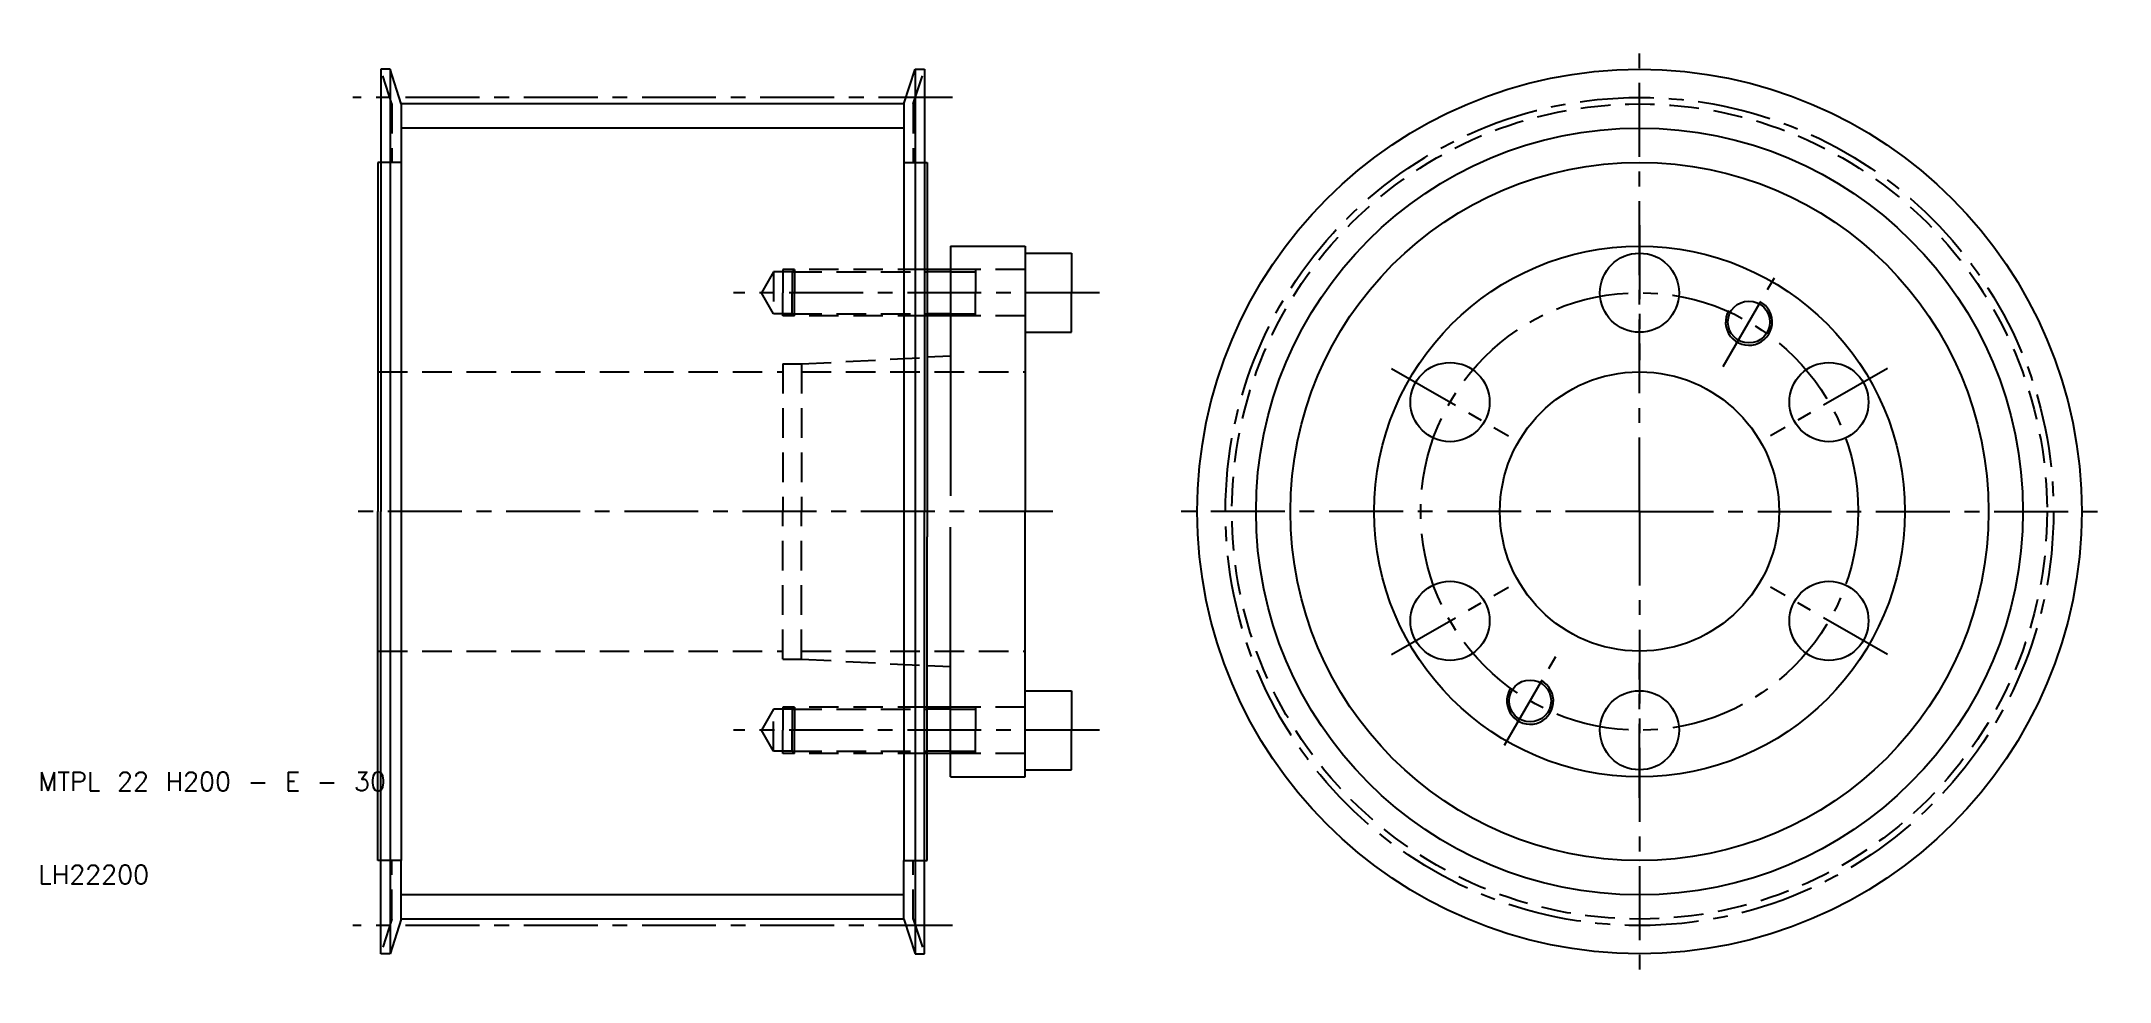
# Model space of a CAD drawing. Extents: x 10 to 232, y 0 to 100.
import ezdxf

# ---------------------------------------------------------------- set-up
doc = ezdxf.new("R2010")
doc.units = 0
doc.header["$LTSCALE"] = 0.25
doc.linetypes.add('CENTER', pattern=[50.8, 31.75, -6.35, 6.35, -6.35])
doc.linetypes.add('DASHED', pattern=[19.05, 12.7, -6.35])
doc.layers.get('0').update_dxf_attribs({"linetype": 'CONTINUOUS'})
doc.layers.add('CENTER', color=1, linetype='CENTER')
doc.styles.get("Standard").update_dxf_attribs({"font": 'txt.shx'})

msp = doc.modelspace()

# ---------------------------------------------------------------- linework, layer by layer
for p, q in [((46.8, 97.5), (46.8, 87.5)), ((47.8, 97.5), (46.8, 97.5)), ((47.8, 97.5), (47.8, 2.5)), ((49, 93.78), (47.8, 97.5)), ((103, 93.78), (104.2, 97.5)), ((104.2, 97.5), (104.2, 2.5)), ((104.2, 97.5), (105.2, 97.5)), ((105.2, 97.5), (105.2, 87.5)), ((103, 93.78), (49, 93.78)), ((49, 93.78), (49, 87.5)), ((103, 93.78), (103, 87.5)), ((46.5, 87.5), (46.5, 50)), ((46.8, 87.5), (46.5, 87.5)), ((46.8, 87.5), (46.8, 50)), ((49, 87.5), (49, 12.5)), ((103, 87.5), (103, 12.5)), ((105.2, 87.5), (105.2, 50)), ((105.2, 87.5), (105.5, 87.5)), ((105.5, 87.5), (105.5, 76)), ((108, 78.5), (116, 78.5)), ((108, 78.5), (108, 76)), ((116, 78.5), (116, 77.75)), ((105.5, 76), (105.5, 71)), ((108, 76), (105.5, 76)), ((108, 76), (108, 71)), ((116, 77.75), (121, 77.75)), ((116, 77.75), (116, 69.25)), ((121, 77.75), (121, 73.5)), ((121, 69.25), (121, 73.5)), ((105.5, 71), (105.5, 47.260937)), ((108, 71), (105.5, 71)), ((108, 71), (108, 51.7)), ((116, 69.25), (116, 50)), ((116, 69.25), (121, 69.25)), ((108, 66.7), (105.5, 66.567187)), ((46.5, 12.5), (46.5, 50)), ((46.8, 12.5), (46.8, 50)), ((105.2, 12.5), (105.2, 50)), ((116, 30.75), (116, 50)), ((105.5, 29), (105.5, 47.260937)), ((108, 29), (108, 48.3)), ((108, 33.3), (105.5, 33.432812)), ((105.5, 24), (105.5, 29)), ((108, 29), (105.5, 29)), ((108, 24), (108, 29)), ((116, 30.75), (121, 30.75)), ((116, 22.25), (116, 30.75)), ((121, 30.75), (121, 26.5)), ((121, 22.25), (121, 26.5)), ((105.5, 12.5), (105.5, 24)), ((108, 24), (105.5, 24)), ((108, 21.5), (108, 24)), ((116, 22.25), (121, 22.25)), ((116, 21.5), (116, 22.25)), ((108, 21.5), (116, 21.5)), ((46.8, 12.5), (46.5, 12.5)), ((46.8, 2.5), (46.8, 12.5)), ((49, 6.22), (49, 12.5)), ((103, 6.22), (103, 12.5)), ((105.2, 2.5), (105.2, 12.5)), ((105.2, 12.5), (105.5, 12.5)), ((49, 6.22), (47.8, 2.5)), ((103, 6.22), (49, 6.22)), ((103, 6.22), (104.2, 2.5)), ((47.8, 2.5), (46.8, 2.5)), ((104.2, 2.5), (105.2, 2.5))]:
    msp.add_line(p, q)
at = {"color": 3, "linetype": 'DASHED'}
for p, q in [((48, 93.78), (46.8, 97.5)), ((104, 93.78), (105.2, 97.5)), ((48, 93.78), (48, 87.5)), ((104, 93.78), (104, 87.5)), ((49, 87.5), (46.8, 87.5)), ((103, 87.5), (105.2, 87.5)), ((89, 75.75), (87.700962, 73.5)), ((89, 75.75), (89, 71.25)), ((91, 75.75), (89, 75.75)), ((91.25, 76), (90, 76)), ((90, 76), (90, 73.5)), ((91.25, 76), (91, 75.75)), ((91, 75.75), (105.5, 75.75)), ((91, 75.75), (91, 73.5)), ((105.5, 76), (91.25, 76)), ((91.25, 76), (91.25, 73.5)), ((116, 76), (108, 76)), ((108, 75.75), (110.666667, 75.75)), ((110.666667, 76), (110.666667, 73.5)), ((89, 71.25), (87.700962, 73.5)), ((90, 71), (90, 73.5)), ((91, 71.25), (91, 73.5)), ((91.25, 71), (91.25, 73.5)), ((110.666667, 71), (110.666667, 73.5)), ((91, 71.25), (89, 71.25)), ((91, 71.25), (105.5, 71.25)), ((91.25, 71), (91, 71.25)), ((108, 71.25), (110.666667, 71.25)), ((91.25, 71), (90, 71)), ((105.5, 71), (91.25, 71)), ((116, 71), (108, 71)), ((46.5, 65), (90, 65)), ((90, 65.85), (92, 65.85)), ((90, 65.85), (90, 50)), ((92, 65.85), (105.5, 66.567187)), ((92, 65.85), (92, 50)), ((92, 65), (116, 65)), ((90, 34.15), (90, 50)), ((92, 34.15), (92, 50)), ((46.5, 35), (90, 35)), ((90, 34.15), (92, 34.15)), ((92, 35), (116, 35)), ((92, 34.15), (105.5, 33.432812)), ((91.25, 29), (90, 29)), ((90, 29), (90, 26.5)), ((91.25, 29), (91, 28.75)), ((105.5, 29), (91.25, 29)), ((91.25, 29), (91.25, 26.5)), ((116, 29), (108, 29)), ((110.666667, 29), (110.666667, 26.5)), ((89, 28.75), (87.700962, 26.5)), ((89, 24.25), (89, 28.75)), ((91, 28.75), (89, 28.75)), ((91, 28.75), (105.5, 28.75)), ((91, 28.75), (91, 26.5)), ((108, 28.75), (110.666667, 28.75)), ((89, 24.25), (87.700962, 26.5)), ((90, 24), (90, 26.5)), ((91, 24.25), (91, 26.5)), ((91.25, 24), (91.25, 26.5)), ((110.666667, 24), (110.666667, 26.5)), ((91, 24.25), (89, 24.25)), ((91.25, 24), (90, 24)), ((91, 24.25), (105.5, 24.25)), ((91.25, 24), (91, 24.25)), ((105.5, 24), (91.25, 24)), ((108, 24.25), (110.666667, 24.25)), ((116, 24), (108, 24)), ((49, 12.5), (46.8, 12.5)), ((48, 6.22), (48, 12.5)), ((103, 12.5), (105.2, 12.5)), ((104, 6.22), (104, 12.5)), ((48, 6.22), (46.8, 2.5)), ((104, 6.22), (105.2, 2.5))]:
    msp.add_line(p, q, dxfattribs=at)
at = {"color": 3}
for p, q in [((103, 91.19), (49, 91.19)), ((108, 75.75), (105.5, 75.75)), ((108, 71.25), (105.5, 71.25)), ((108, 28.75), (105.5, 28.75)), ((108, 24.25), (105.5, 24.25)), ((103, 8.81), (49, 8.81))]:
    msp.add_line(p, q, dxfattribs=at)
for centre, radius in [((182, 50), 47.5), ((182, 50), 37.5), ((182, 50), 28.5), ((182, 50), 28.5), ((182, 73.5), 4.25), ((193.75, 70.351597), 2.25), ((161.648403, 61.75), 4.25), ((182, 50), 15), ((202.351597, 61.75), 4.25), ((161.648403, 38.25), 4.25), ((202.351597, 38.25), 4.25), ((170.25, 29.648403), 2.25), ((182, 26.5), 4.25)]:
    msp.add_circle(centre, radius)
at = {"color": 3, "linetype": 'DASHED'}
msp.add_circle((182, 50), 43.78, dxfattribs=at)
at = {"color": 3}
msp.add_circle((182, 50), 41.19, dxfattribs=at)
for centre in [(193.75, 70.351597), (170.25, 29.648403)]:
    msp.add_arc(centre, 2.5, 150, 62, dxfattribs=at)
at = {"layer": 'CENTER', "color": 1, "linetype": 'CENTER'}
for p, q in [((182, 50), (182, 100.5)), ((108.2, 94.47), (43.8, 94.47)), ((182, 80.75), (182, 66.25)), ((124, 73.5), (84.700962, 73.5)), ((191, 65.588457), (196.5, 75.114737)), ((155.369719, 65.375), (167.927087, 58.125)), ((208.630281, 65.375), (196.072913, 58.125)), ((119, 50), (43.5, 50)), ((182, 50), (131.5, 50)), ((182, 50), (232.5, 50)), ((182, 50), (182, -0.5)), ((155.369719, 34.625), (167.927087, 41.875)), ((208.630281, 34.625), (196.072913, 41.875)), ((167.5, 24.885263), (173, 34.411543)), ((182, 19.25), (182, 33.75)), ((124, 26.5), (84.700962, 26.5)), ((108.2, 5.53), (43.8, 5.53))]:
    msp.add_line(p, q, dxfattribs=at)
for radius in [44.47, 23.5]:
    msp.add_circle((182, 50), radius, dxfattribs=at)

# ---------------------------------------------------------------- texts
for s, p in [('MTPL 22 H200 - E - 30', (10, 20)), ('LH22200', (10, 10))]:
    msp.add_text(s, height=2).set_placement(p)

doc.saveas('drawing.dxf')
